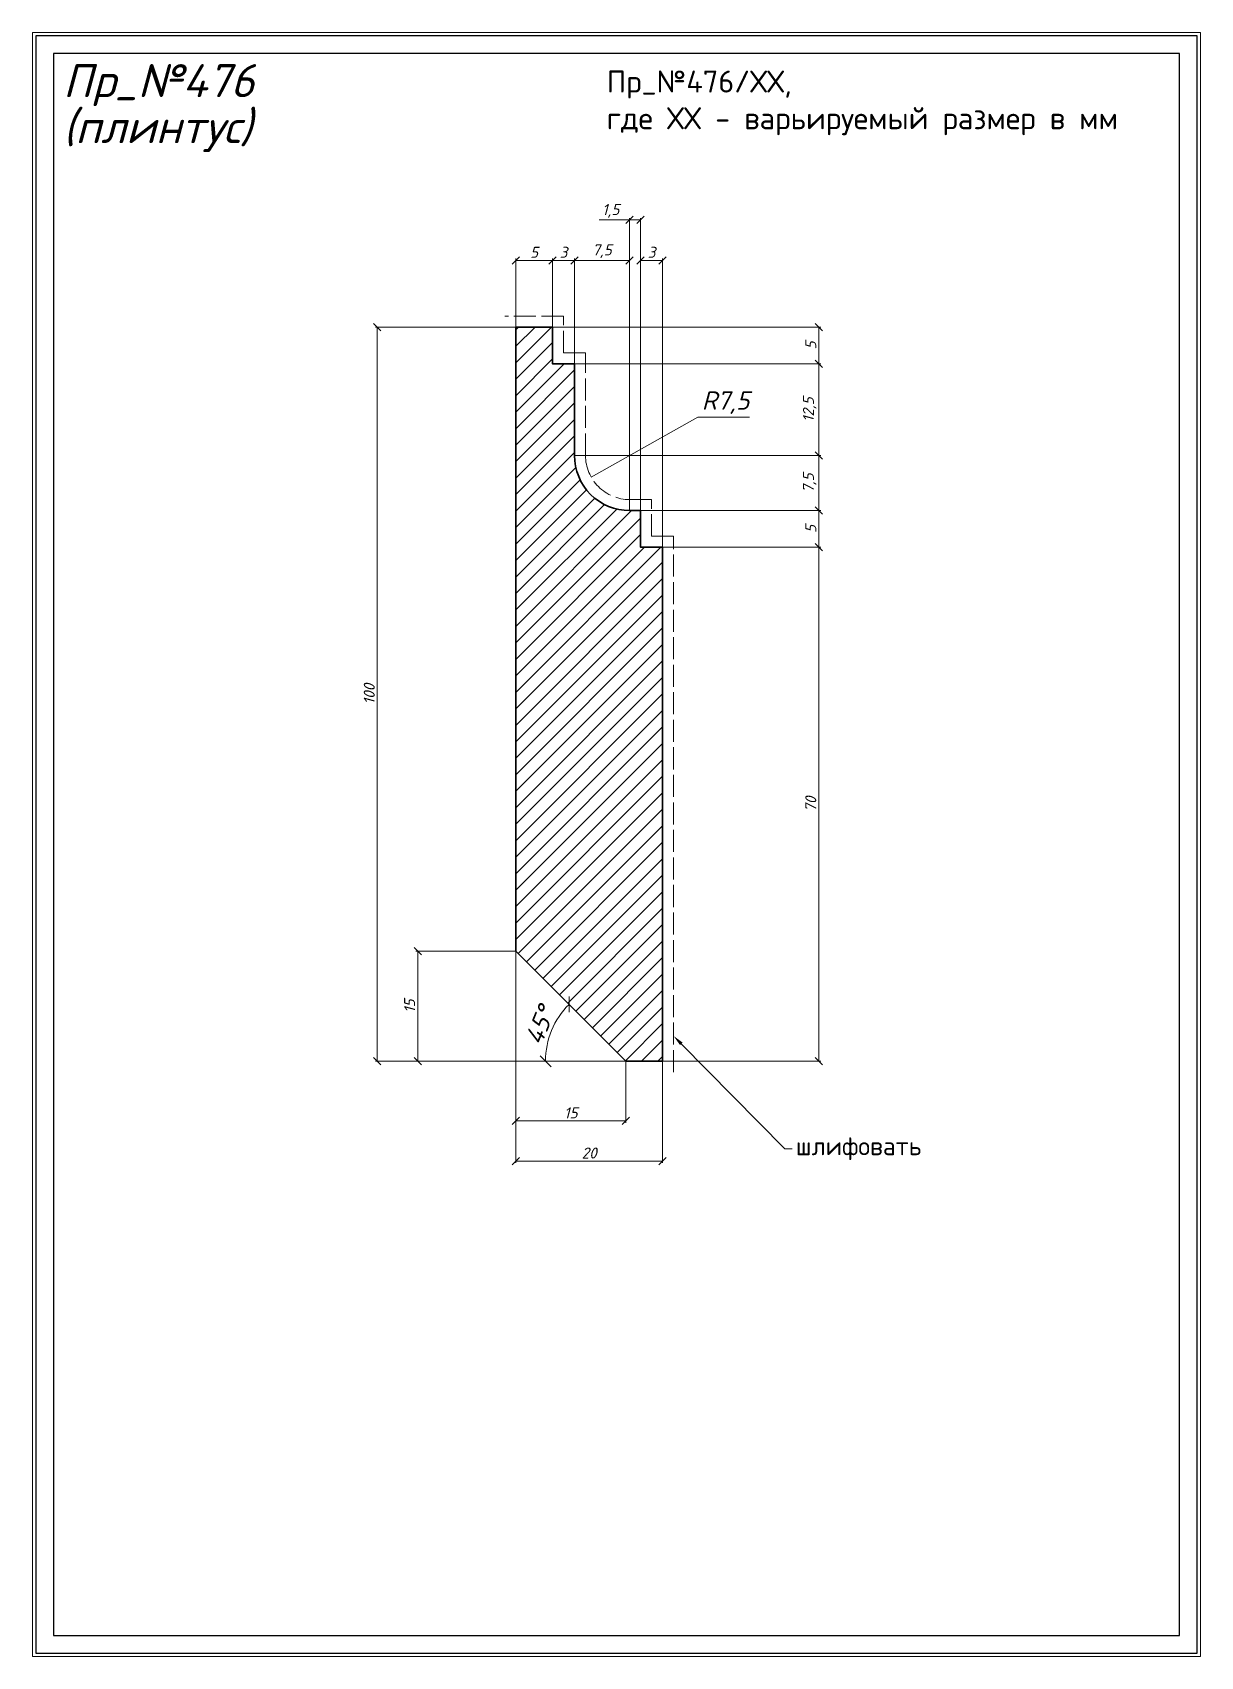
# Model space of a CAD drawing. Header units: millimetres. Extents: x 7439 to 7599, y -850 to -629.
import ezdxf
from ezdxf import colors
from ezdxf.entities.mleader import LeaderData, LeaderLine
from ezdxf.math import Vec2, Vec3

# ---------------------------------------------------------------- set-up
doc = ezdxf.new("R2010")
doc.units = ezdxf.units.MM
doc.linetypes.add('ACAD_ISO02W100', pattern=[15, 12, -3])
doc.layers.get('0').update_dxf_attribs({"lineweight": 13})
for name, color, linetype, lineweight in [('профили', 1, 'Continuous', 35), ('служебный слой ЛИНИИ ПУНКТИРНЫЕ', 7, 'ACAD_ISO02W100', 13), ('служебный слой НАДПИСИ', 7, 'Continuous', 13), ('служебный слой РАЗМЕРЫ', 7, 'Continuous', 9), ('служебный слой ШТАМП', 7, 'Continuous', 30), ('служебный слой ШТРИХОВКА', 7, 'Continuous', 5)]:
    doc.layers.add(name, color=color, linetype=linetype, lineweight=lineweight)
doc.styles.add('ЕСКД', font='isocpeur.ttf', dxfattribs={"oblique": 15})
doc.styles.add('ЕСКД профили текст', font='isocpeur.ttf')
doc.styles.add('ЕСКД штамп_текст', font='isocpeur.ttf')
doc.dimstyles.new('ЕСКД', dxfattribs={"dimtxt": 3.5, "dimasz": 2.5, "dimexe": 0.25, "dimexo": 0, "dimgap": 0.35, "dimtad": 1, "dimdec": 1, "dimzin": 9, "dimtxsty": 'ЕСКД', "dimblk": 'OBLIQUE', "dimcen": 0, "dimclrd": 256, "dimclre": 256, "dimclrt": 256, "dimadec": 1, "dimazin": 0, "dimtfac": 1, "dimtdec": 1, "dimtmove": 0, "dimatfit": 3, "dimldrblk": 'DOTSMALL', "dimfxl": 1, "dimlwd": -1, "dimlwe": -1, "dimarcsym": 0})
doc.dimstyles.new('ЕСКД$4', dxfattribs={"dimtxt": 3.5, "dimasz": 2.5, "dimexe": 0.25, "dimexo": 0, "dimgap": 0.35, "dimtad": 1, "dimtoh": 1, "dimdec": 1, "dimzin": 9, "dimtxsty": 'ЕСКД', "dimblk1": 'OBLIQUE', "dimsah": 1, "dimcen": 0, "dimse1": 1, "dimclrd": 256, "dimclre": 256, "dimclrt": 256, "dimadec": 1, "dimazin": 0, "dimtfac": 1, "dimtdec": 1, "dimtofl": 0, "dimtmove": 0, "dimatfit": 3, "dimldrblk": 'DOTSMALL', "dimfxl": 1, "dimlwd": -1, "dimlwe": -1, "dimarcsym": 2})

# ---------------------------------------------------------------- blocks, each defined once
blk = doc.blocks.new('*D18')
at = {"layer": 'Defpoints', "color": 0, "transparency": 16777216}
for p in [(7527.33, -682.68), (7520.78, -686.34)]:
    blk.add_point(p, dxfattribs=at)
at = {"layer": 'служебный слой РАЗМЕРЫ', "transparency": 16777216}
for p, q in [((7530.08, -681.14), (7515.55, -689.27)), ((7537.13, -681.14), (7530.08, -681.14))]:
    blk.add_line(p, q, dxfattribs=at)
at = {"layer": 'служебный слой РАЗМЕРЫ', "lineweight": 5, "transparency": 16777216, "insert": (7533.86, -679.14), "char_height": 2.5, "attachment_point": 5, "style": 'ЕСКД'}
blk.add_mtext('R7,5', dxfattribs=at)
blk = doc.blocks.new('_DotSmall')
at = {"color": 0, "linetype": 'ByBlock', "lineweight": -3, "const_width": 0.5}
blk.add_lwpolyline([(-0.0625, 0, 1), (0.0625, 0, 1)], format="xyb", close=True, dxfattribs=at)
blk = doc.blocks.new('_OBLIQUE')
at = {"color": 0, "linetype": 'ByBlock'}
blk.add_line((-0.5, -0.5), (0.5, 0.5), dxfattribs=at)
blk = doc.blocks.new('*D17')
at = {"layer": 'Defpoints', "color": 0, "transparency": 16777216}
for p in [(7505.28, -753.84), (7510.8, -763.37), (7520.28, -768.84), (7520.28, -768.84), (7525.28, -768.84)]:
    blk.add_point(p, dxfattribs=at)
at = {"layer": 'служебный слой РАЗМЕРЫ', "transparency": 16777216}
blk.add_line((7520.28, -768.84), (7509.09, -768.84), dxfattribs=at)
blk.add_arc((7520.28, -768.84), 10.95, 135, 180, dxfattribs=at)
at = {"layer": 'служебный слой РАЗМЕРЫ', "transparency": 16777216, "xscale": 1.5, "yscale": 1.5, "zscale": 1.5}
for p, rotation in [((7512.54, -761.1), 45.00000000000126), ((7509.34, -768.84), 269.9999999999981)]:
    blk.add_blockref('_OBLIQUE', p, dxfattribs=dict(at, rotation=rotation))
at = {"layer": 'служебный слой РАЗМЕРЫ', "transparency": 16777216, "insert": (7508.55, -763.98), "char_height": 2.5, "attachment_point": 5, "rotation": 67.5, "style": 'ЕСКД'}
blk.add_mtext('45°', dxfattribs=at)
blk = doc.blocks.new('*D16')
at = {"layer": 'Defpoints', "color": 0, "transparency": 16777216}
for p in [(7520.78, -654.26), (7520.78, -693.84), (7522.28, -693.84)]:
    blk.add_point(p, dxfattribs=at)
at = {"layer": 'служебный слой РАЗМЕРЫ', "transparency": 16777216}
for p, q in [((7520.78, -654.26), (7516.66, -654.26)), ((7520.78, -693.84), (7520.78, -654.01)), ((7522.28, -654.26), (7520.78, -654.26)), ((7522.28, -693.84), (7522.28, -654.01))]:
    blk.add_line(p, q, dxfattribs=at)
at = {"layer": 'служебный слой РАЗМЕРЫ', "transparency": 16777216, "rotation": 180}
blk.add_blockref('_OBLIQUE', (7520.78, -654.26), dxfattribs=at)
at = {"layer": 'служебный слой РАЗМЕРЫ', "transparency": 16777216}
blk.add_blockref('_OBLIQUE', (7522.28, -654.26), dxfattribs=at)
at = {"layer": 'служебный слой РАЗМЕРЫ', "transparency": 16777216, "insert": (7518.22, -653.01), "char_height": 1.5, "attachment_point": 5, "style": 'ЕСКД'}
blk.add_mtext('1,5', dxfattribs=at)
blk = doc.blocks.new('*D15')
at = {"layer": 'Defpoints', "color": 0, "transparency": 16777216}
for p in [(7505.28, -668.84), (7486.42, -768.84), (7520.28, -768.84)]:
    blk.add_point(p, dxfattribs=at)
at = {"layer": 'служебный слой РАЗМЕРЫ', "transparency": 16777216}
for p, q in [((7505.28, -668.84), (7486.17, -668.84)), ((7486.42, -668.84), (7486.42, -768.84)), ((7520.28, -768.84), (7486.17, -768.84))]:
    blk.add_line(p, q, dxfattribs=at)
for p, rotation in [((7486.42, -668.84), 90), ((7486.42, -768.84), 270)]:
    blk.add_blockref('_OBLIQUE', p, dxfattribs=dict(at, rotation=rotation))
at = {"layer": 'служебный слой РАЗМЕРЫ', "transparency": 16777216, "insert": (7485.32, -718.84), "char_height": 1.5, "attachment_point": 5, "rotation": 90, "style": 'ЕСКД'}
blk.add_mtext('100', dxfattribs=at)
blk = doc.blocks.new('*D12')
at = {"layer": 'Defpoints', "color": 0, "transparency": 16777216}
for p in [(7505.28, -753.84), (7520.28, -768.84), (7505.28, -776.98)]:
    blk.add_point(p, dxfattribs=at)
at = {"layer": 'служебный слой РАЗМЕРЫ', "transparency": 16777216}
for p, q in [((7505.28, -753.84), (7505.28, -777.23)), ((7520.28, -768.84), (7520.28, -777.23)), ((7520.28, -776.98), (7505.28, -776.98))]:
    blk.add_line(p, q, dxfattribs=at)
at = {"layer": 'служебный слой РАЗМЕРЫ', "transparency": 16777216, "rotation": 180}
blk.add_blockref('_OBLIQUE', (7505.28, -776.98), dxfattribs=at)
at = {"layer": 'служебный слой РАЗМЕРЫ', "transparency": 16777216}
blk.add_blockref('_OBLIQUE', (7520.28, -776.98), dxfattribs=at)
at = {"layer": 'служебный слой РАЗМЕРЫ', "transparency": 16777216, "insert": (7512.78, -775.88), "char_height": 1.5, "attachment_point": 5, "style": 'ЕСКД'}
blk.add_mtext('15', dxfattribs=at)
blk = doc.blocks.new('*D11')
at = {"layer": 'Defpoints', "color": 0, "transparency": 16777216}
for p in [(7510.28, -668.84), (7510.28, -673.84), (7546.57, -673.84)]:
    blk.add_point(p, dxfattribs=at)
at = {"layer": 'служебный слой РАЗМЕРЫ', "transparency": 16777216}
for p, q in [((7510.28, -668.84), (7546.82, -668.84)), ((7546.57, -668.84), (7546.57, -673.84)), ((7510.28, -673.84), (7546.82, -673.84))]:
    blk.add_line(p, q, dxfattribs=at)
for p, rotation in [((7546.57, -668.84), 90), ((7546.57, -673.84), 270)]:
    blk.add_blockref('_OBLIQUE', p, dxfattribs=dict(at, rotation=rotation))
at = {"layer": 'служебный слой РАЗМЕРЫ', "transparency": 16777216, "insert": (7545.47, -671.34), "char_height": 1.5, "attachment_point": 5, "rotation": 90, "style": 'ЕСКД'}
blk.add_mtext('5', dxfattribs=at)
blk = doc.blocks.new('*D10')
at = {"layer": 'Defpoints', "color": 0, "transparency": 16777216}
for p in [(7505.28, -659.76), (7505.28, -668.84), (7510.28, -668.84)]:
    blk.add_point(p, dxfattribs=at)
at = {"layer": 'служебный слой РАЗМЕРЫ', "transparency": 16777216}
for p, q in [((7505.28, -668.84), (7505.28, -659.51)), ((7510.28, -659.76), (7505.28, -659.76)), ((7510.28, -668.84), (7510.28, -659.51))]:
    blk.add_line(p, q, dxfattribs=at)
at = {"layer": 'служебный слой РАЗМЕРЫ', "transparency": 16777216, "rotation": 180}
blk.add_blockref('_OBLIQUE', (7505.28, -659.76), dxfattribs=at)
at = {"layer": 'служебный слой РАЗМЕРЫ', "transparency": 16777216}
blk.add_blockref('_OBLIQUE', (7510.28, -659.76), dxfattribs=at)
at = {"layer": 'служебный слой РАЗМЕРЫ', "transparency": 16777216, "insert": (7507.78, -658.66), "char_height": 1.5, "attachment_point": 5, "style": 'ЕСКД'}
blk.add_mtext('5', dxfattribs=at)
blk = doc.blocks.new('*D8')
at = {"layer": 'Defpoints', "color": 0, "transparency": 16777216}
for p in [(7520.78, -659.76), (7513.28, -673.84), (7520.78, -693.84)]:
    blk.add_point(p, dxfattribs=at)
at = {"layer": 'служебный слой РАЗМЕРЫ', "transparency": 16777216}
for p, q in [((7513.28, -673.84), (7513.28, -659.51)), ((7513.28, -659.76), (7520.78, -659.76)), ((7520.78, -693.84), (7520.78, -659.51))]:
    blk.add_line(p, q, dxfattribs=at)
at = {"layer": 'служебный слой РАЗМЕРЫ', "transparency": 16777216, "rotation": 180}
blk.add_blockref('_OBLIQUE', (7513.28, -659.76), dxfattribs=at)
at = {"layer": 'служебный слой РАЗМЕРЫ', "transparency": 16777216}
blk.add_blockref('_OBLIQUE', (7520.78, -659.76), dxfattribs=at)
at = {"layer": 'служебный слой РАЗМЕРЫ', "transparency": 16777216, "insert": (7517.03, -658.51), "char_height": 1.5, "attachment_point": 5, "style": 'ЕСКД'}
blk.add_mtext('7,5', dxfattribs=at)
blk = doc.blocks.new('*D6')
at = {"layer": 'Defpoints', "color": 0, "transparency": 16777216}
for p in [(7525.28, -698.84), (7525.28, -768.84), (7546.57, -768.84)]:
    blk.add_point(p, dxfattribs=at)
at = {"layer": 'служебный слой РАЗМЕРЫ', "transparency": 16777216}
for p, q in [((7525.28, -698.84), (7546.82, -698.84)), ((7546.57, -698.84), (7546.57, -768.84)), ((7525.28, -768.84), (7546.82, -768.84))]:
    blk.add_line(p, q, dxfattribs=at)
for p, rotation in [((7546.57, -698.84), 90), ((7546.57, -768.84), 270)]:
    blk.add_blockref('_OBLIQUE', p, dxfattribs=dict(at, rotation=rotation))
at = {"layer": 'служебный слой РАЗМЕРЫ', "transparency": 16777216, "insert": (7545.47, -733.84), "char_height": 1.5, "attachment_point": 5, "rotation": 90, "style": 'ЕСКД'}
blk.add_mtext('70', dxfattribs=at)
blk = doc.blocks.new('*D5')
at = {"layer": 'Defpoints', "color": 0, "transparency": 16777216}
for p in [(7522.28, -693.84), (7525.28, -698.84), (7546.57, -698.84)]:
    blk.add_point(p, dxfattribs=at)
at = {"layer": 'служебный слой РАЗМЕРЫ', "transparency": 16777216}
for p, q in [((7522.28, -693.84), (7546.82, -693.84)), ((7546.57, -693.84), (7546.57, -698.84)), ((7525.28, -698.84), (7546.82, -698.84))]:
    blk.add_line(p, q, dxfattribs=at)
for p, rotation in [((7546.57, -693.84), 90), ((7546.57, -698.84), 270)]:
    blk.add_blockref('_OBLIQUE', p, dxfattribs=dict(at, rotation=rotation))
at = {"layer": 'служебный слой РАЗМЕРЫ', "transparency": 16777216, "insert": (7545.47, -696.34), "char_height": 1.5, "attachment_point": 5, "rotation": 90, "style": 'ЕСКД'}
blk.add_mtext('5', dxfattribs=at)
blk = doc.blocks.new('*D4')
at = {"layer": 'Defpoints', "color": 0, "transparency": 16777216}
for p in [(7513.28, -686.34), (7522.28, -693.84), (7546.57, -693.84)]:
    blk.add_point(p, dxfattribs=at)
at = {"layer": 'служебный слой РАЗМЕРЫ', "transparency": 16777216}
for p, q in [((7513.28, -686.34), (7546.82, -686.34)), ((7546.57, -686.34), (7546.57, -693.84)), ((7522.28, -693.84), (7546.82, -693.84))]:
    blk.add_line(p, q, dxfattribs=at)
for p, rotation in [((7546.57, -686.34), 90), ((7546.57, -693.84), 270)]:
    blk.add_blockref('_OBLIQUE', p, dxfattribs=dict(at, rotation=rotation))
at = {"layer": 'служебный слой РАЗМЕРЫ', "transparency": 16777216, "insert": (7545.32, -690.09), "char_height": 1.5, "attachment_point": 5, "rotation": 90, "style": 'ЕСКД'}
blk.add_mtext('7,5', dxfattribs=at)
blk = doc.blocks.new('*D3')
at = {"layer": 'Defpoints', "color": 0, "transparency": 16777216}
for p in [(7510.28, -673.84), (7513.28, -686.34), (7546.57, -686.34)]:
    blk.add_point(p, dxfattribs=at)
at = {"layer": 'служебный слой РАЗМЕРЫ', "transparency": 16777216}
for p, q in [((7510.28, -673.84), (7546.82, -673.84)), ((7546.57, -673.84), (7546.57, -686.34)), ((7513.28, -686.34), (7546.82, -686.34))]:
    blk.add_line(p, q, dxfattribs=at)
for p, rotation in [((7546.57, -673.84), 90), ((7546.57, -686.34), 270)]:
    blk.add_blockref('_OBLIQUE', p, dxfattribs=dict(at, rotation=rotation))
at = {"layer": 'служебный слой РАЗМЕРЫ', "transparency": 16777216, "insert": (7545.32, -680.09), "char_height": 1.5, "attachment_point": 5, "rotation": 90, "style": 'ЕСКД'}
blk.add_mtext('12,5', dxfattribs=at)

msp = doc.modelspace()

# ---------------------------------------------------------------- hatches: boundary and pattern name
at = {"layer": 'служебный слой ШТРИХОВКА'}
h = msp.add_hatch(dxfattribs=at)
h.set_pattern_fill('ANSI31', color=256, scale=0.5, style=0)
h.set_pattern_definition([(45, (7592.8107, 978.6357), (-1.122532, 1.122532), [])])
h.paths.add_polyline_path([(7522.28, -698.84), (7522.28, -693.84), (7520.78, -693.84, -0.414214), (7513.28, -686.34), (7513.28, -673.84), (7510.28, -673.84), (7510.28, -668.84), (7505.28, -668.84), (7505.28, -753.84), (7520.28, -768.84), (7525.28, -768.84), (7525.28, -698.84)])

# ---------------------------------------------------------------- linework, layer by layer
at = {"layer": 'профили'}
msp.add_lwpolyline([(7510.28, -668.84), (7505.28, -668.84), (7505.28, -753.84), (7520.28, -768.84), (7525.28, -768.84), (7525.28, -698.84), (7522.28, -698.84), (7522.28, -693.84), (7520.78, -693.84, -0.414217), (7513.28, -686.34), (7513.28, -673.84), (7510.28, -673.84), (7510.28, -668.84)], format="xyb", close=True, dxfattribs=at)
at = {"layer": 'служебный слой ЛИНИИ ПУНКТИРНЫЕ', "ltscale": 0.25}
msp.add_lwpolyline([(7526.78, -770.34), (7526.78, -697.34), (7523.78, -697.34), (7523.78, -692.34), (7520.78, -692.34, -0.414217), (7514.78, -686.34), (7514.78, -672.34), (7511.78, -672.34), (7511.78, -667.34), (7503.78, -667.34)], format="xyb", dxfattribs=at)
at = {"layer": 'служебный слой ШТАМП', "color": 6, "lineweight": 5, "ltscale": 100}
msp.add_lwpolyline([(7598.56, -628.72), (7439.44, -628.72), (7439.44, -849.93), (7598.56, -849.93)], close=True, dxfattribs=at)
at = {"layer": 'служебный слой ШТАМП', "ltscale": 100}
for points in [[(7598.11, -629.18), (7439.9, -629.18), (7439.9, -849.48), (7598.11, -849.48)], [(7595.71, -631.58), (7442.3, -631.58), (7442.3, -847.08), (7595.71, -847.08)]]:
    msp.add_lwpolyline(points, close=True, dxfattribs=at)

# ---------------------------------------------------------------- texts
at = {"layer": 'служебный слой НАДПИСИ', "style": 'ЕСКД', "oblique": 15}
for s, p in [('Пр_№476', (7443.6, -637.53)), ('(плинтус)', (7443.6, -643.79))]:
    msp.add_text(s, height=4.5, dxfattribs=at).set_placement(p)
at = {"layer": 'служебный слой РАЗМЕРЫ', "insert": (7517.66, -633.9), "char_height": 3, "attachment_point": 1, "style": 'ЕСКД профили текст'}
msp.add_mtext_dynamic_manual_height_columns('Пр_№476/ХХ,\\Pгде ХХ - варьируемый размер в мм', width=72.9455, gutter_width=15, heights=[0], dxfattribs=at)

# ---------------------------------------------------------------- dimensions: what is measured, and where the dimension line sits
at = {"layer": 'служебный слой РАЗМЕРЫ'}
for base, p1, p2, picture, middle in [((7520.78, -654.26), (7522.28, -693.84), (7520.78, -693.84), '*D16', (7518.22, -653.01)), ((7505.28, -659.76), (7510.28, -668.84), (7505.28, -668.84), '*D10', (7507.78, -658.66)), ((7520.78, -659.76), (7513.28, -673.84), (7520.78, -693.84), '*D8', (7517.03, -658.51)), ((7505.28, -776.98), (7520.28, -768.84), (7505.28, -753.84), '*D12', (7512.78, -775.88))]:
    dim = msp.add_linear_dim(base=base, p1=p1, p2=p2, dimstyle='ЕСКД', override={"dimtxt": 1.5, "dimasz": 1}, dxfattribs=at)
    dim.commit()
    dim.dimension.update_dxf_attribs({"geometry": picture, "text_midpoint": middle})
for base, p1, p2 in [((7513.28, -659.76), (7510.28, -668.84), (7513.28, -673.84)), ((7525.28, -659.76), (7522.28, -693.84), (7525.28, -698.84)), ((7525.28, -782.45), (7505.28, -753.84), (7525.28, -768.84))]:
    msp.add_linear_dim(base=base, p1=p1, p2=p2, dimstyle='ЕСКД', override={"dimtxt": 1.5, "dimasz": 1}, dxfattribs=at).render()
for base, p1, p2, picture, middle in [((7486.42, -768.84), (7505.28, -668.84), (7520.28, -768.84), '*D15', (7485.32, -718.84)), ((7546.57, -673.84), (7510.28, -668.84), (7510.28, -673.84), '*D11', (7545.47, -671.34)), ((7546.57, -686.34), (7510.28, -673.84), (7513.28, -686.34), '*D3', (7545.32, -680.09)), ((7546.57, -693.84), (7513.28, -686.34), (7522.28, -693.84), '*D4', (7545.32, -690.09)), ((7546.57, -698.84), (7522.28, -693.84), (7525.28, -698.84), '*D5', (7545.47, -696.34)), ((7546.57, -768.84), (7525.28, -698.84), (7525.28, -768.84), '*D6', (7545.47, -733.84))]:
    dim = msp.add_linear_dim(base=base, p1=p1, p2=p2, angle=90, dimstyle='ЕСКД', override={"dimtxt": 1.5, "dimasz": 1}, dxfattribs=at)
    dim.commit()
    dim.dimension.update_dxf_attribs({"geometry": picture, "text_midpoint": middle})
at = {"layer": 'служебный слой РАЗМЕРЫ', "lineweight": 5}
dim = msp.add_radius_dim(center=(7520.78, -686.34), mpoint=(7527.33, -682.68), dimstyle='ЕСКД$4', override={"dimtxt": 2.5, "dimasz": 1.5, "dimgap": 0.5}, dxfattribs=at)
dim.commit()
dim.dimension.update_dxf_attribs({"geometry": '*D18', "text_midpoint": (7533.86, -681.14), "dimtype": 132})
at = {"layer": 'служебный слой РАЗМЕРЫ'}
msp.add_linear_dim(base=(7491.92, -753.84), p1=(7520.28, -768.84), p2=(7505.28, -753.84), angle=90, dimstyle='ЕСКД', override={"dimtxt": 1.5, "dimasz": 1}, dxfattribs=at).render()
dim = msp.add_angular_dim_2l(base=(7510.8, -763.37), line1=((7505.28, -753.84), (7520.28, -768.84)), line2=((7520.28, -768.84), (7525.28, -768.84)), dimstyle='ЕСКД', override={"dimtxt": 2.5, "dimasz": 1.5, "dimgap": 0.5, "dimblk1": 'OBLIQUE', "dimblk2": 'OBLIQUE', "dimsah": 1, "dimadec": 0}, dxfattribs=at)
dim.commit()
dim.dimension.update_dxf_attribs({"geometry": '*D17', "text_midpoint": (7508.55, -763.98)})

# ---------------------------------------------------------------- leaders
ml = msp.add_multileader_mtext('Standard', dxfattribs=at)
ml.set_content('\\A1;{\\fISOCPEUR|b1|i0|c204|p34;шлифовать}', color=256, style='ЕСКД штамп_текст')
ml.set_leader_properties(color=256, linetype='ByLayer', lineweight=-1)
ml.build(insert=Vec2(0, 0))
ml.multileader.update_dxf_attribs({"dogleg_length": 1, "arrow_head_size": 1.5})
ctx = ml.context
ctx.base_point, ctx.char_height, ctx.arrow_head_size, ctx.landing_gap_size, ctx.plane_origin = Vec3(7542.92, -780.76), 2.5, 1.5, 0.5, Vec3(7569.57, -767.6)
notes = []
notes.append((ctx, [(1, (1, 1, 0), (7541.92, -780.76), (1, 0), 1, [(0, [(7526.78, -765.41)], 0, [])])]))
ctx.mtext.insert, ctx.mtext.flow_direction = Vec3(7543.42, -779.15), 5
for ctx, leaders in notes:
    for number, flags, end, landing, length, lines in leaders:
        leader = LeaderData()
        leader.index, (leader.has_last_leader_line, leader.has_dogleg_vector, leader.attachment_direction) = number, flags
        leader.last_leader_point, leader.dogleg_vector, leader.dogleg_length = Vec3(end), Vec3(landing), length
        for number, points, colour, breaks in lines:
            line = LeaderLine()
            line.index, line.vertices, line.color, line.breaks = number, Vec3.list(points), colors.encode_raw_color(colour), breaks
            leader.lines.append(line)
        ctx.leaders.append(leader)

doc.saveas('drawing.dxf')
